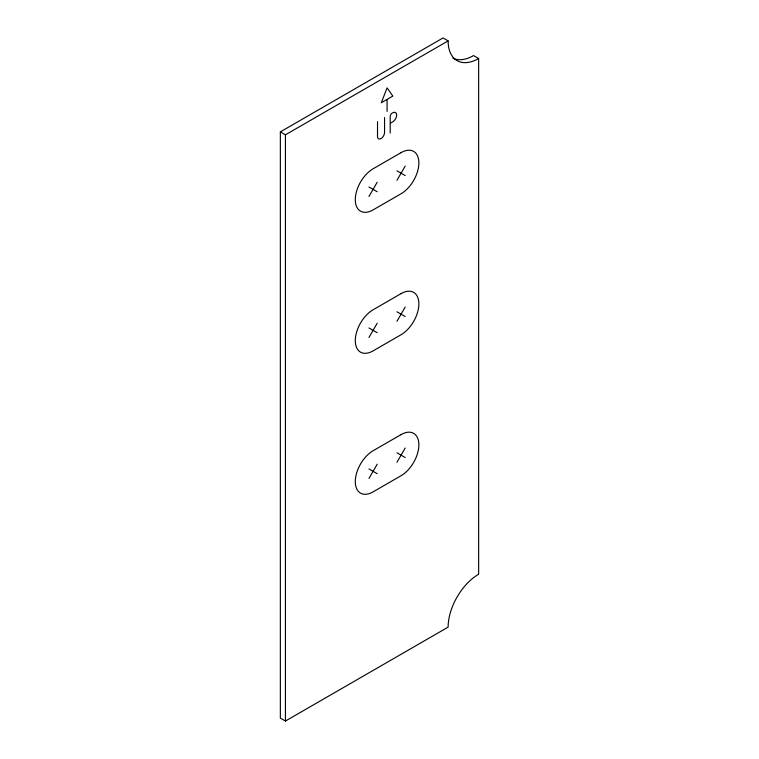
<?xml version="1.0" encoding="UTF-8"?>
<svg xmlns="http://www.w3.org/2000/svg" width="759" height="759" viewBox="0 0 759 759"><rect width="100%" height="100%" fill="white"/><g stroke="black" fill="none" stroke-linecap="round" stroke-linejoin="round"><path stroke-width="1.14" d="M368.978 196.467L377.195 182.236M396.957 180.319L405.183 166.088M368.978 337.451L377.195 323.22M396.957 321.294L405.183 307.063M368.978 478.426L377.195 464.195M396.957 462.278L405.183 448.038M280.356 131.876L443.038 37.95L448.123 40.891A43.168 24.924 -60 0 0 478.644 58.509L478.644 574.259A43.168 24.924 -60 0 0 448.123 627.124L285.441 721.05L280.356 718.109L280.356 131.876L285.441 134.817L448.123 40.891M386.673 99.638L381.312 102.731L387.081 87.883L392.839 96.08L387.081 99.41L387.081 111.374M390.619 123.091L392.716 121.876A5.55 3.207 -60 0 0 396.644 115.083A5.55 3.207 -60 0 0 392.716 112.816L392.118 113.167A2.694 1.556 -60 0 0 390.211 116.469L390.211 133.062M478.644 58.509L473.559 55.568A43.168 24.924 -60 0 1 452.924 58.206M396.957 170.832L405.183 175.576M368.978 186.98L377.195 191.723M396.957 311.807L405.183 316.55M368.978 327.964L377.195 332.708M396.957 452.791L405.183 457.535M368.978 468.939L377.195 473.682M384.557 117.531L384.557 132.464A4.981 2.875 -60 0 1 381.037 138.565A4.981 2.875 -60 0 1 377.517 136.535L377.517 121.592M285.441 134.817L285.441 721.05M401.065 152.644L373.086 168.792A25.18 14.535 -60 0 0 355.288 199.636A25.18 14.535 -60 0 0 373.086 209.911L401.065 193.763A25.18 14.535 -60 0 0 418.873 162.919A25.18 14.535 -60 0 0 401.065 152.644M401.065 293.619L373.086 309.776A25.18 14.535 -60 0 0 355.288 340.611A25.18 14.535 -60 0 0 373.086 350.895L401.065 334.738A25.18 14.535 -60 0 0 418.873 303.904A25.18 14.535 -60 0 0 401.065 293.619M401.065 434.603L373.086 450.751A25.18 14.535 -60 0 0 355.288 481.595A25.18 14.535 -60 0 0 373.086 491.87L401.065 475.722A25.18 14.535 -60 0 0 418.873 444.878A25.18 14.535 -60 0 0 401.065 434.603"/></g></svg>
